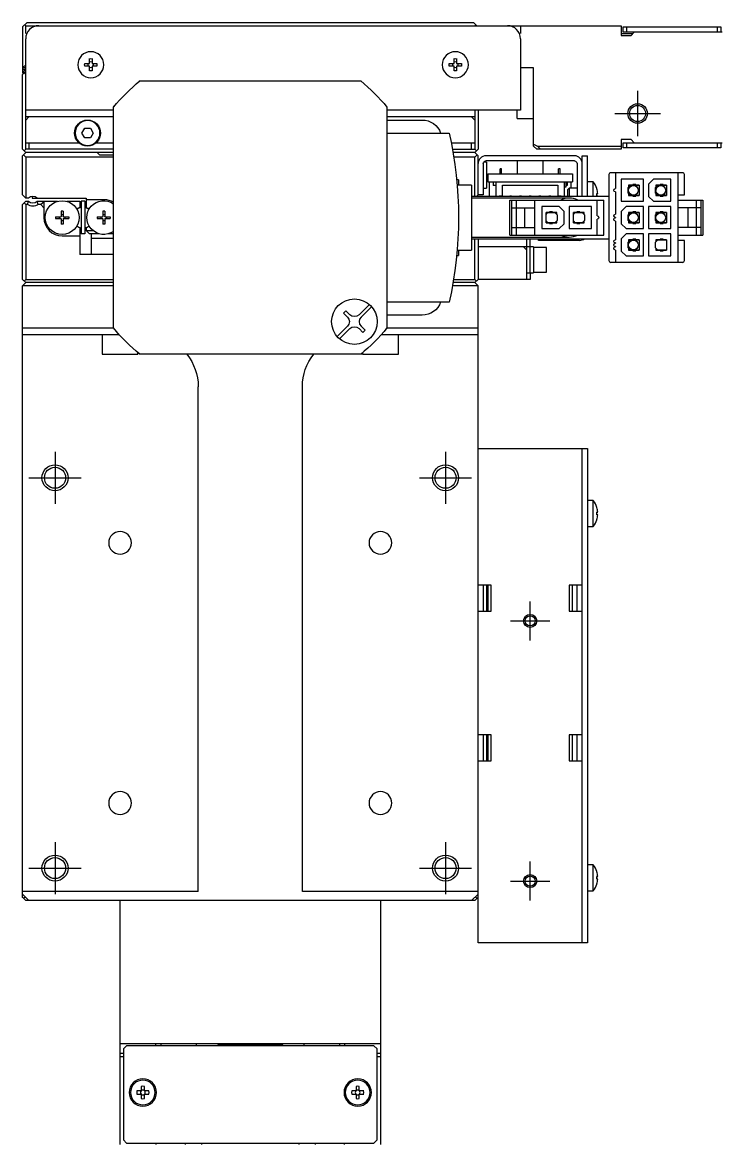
# Model space of a CAD drawing. Extents: x 0 to 1638, y -8 to 1357.
# Drawn here: x 456.5 to 563.9, y 1173.4 to 1345.9 of the extents above; entities that cross this region are included whole.
import ezdxf

# ---------------------------------------------------------------- set-up
doc = ezdxf.new("R2010")
doc.units = 0
doc.header["$LTSCALE"] = 0.5
doc.linetypes.add('CENTER', pattern=[50.8, 31.75, -6.35, 6.35, -6.35])
for name, color, linetype in [('MSM_CENTER', 1, 'CENTER'), ('MSM_CONTINUOUS', 7, 'CONTINUOUS'), ('MSM_NARROW', 5, 'CONTINUOUS')]:
    doc.layers.add(name, color=color, linetype=linetype)

msp = doc.modelspace()

# ---------------------------------------------------------------- linework, layer by layer
at = {"layer": 'MSM_CENTER'}
for p, q in [((550.97, 1335.42), (550.97, 1328.42)), ((547.47, 1331.92), (554.47, 1331.92)), ((461.47, 1279.92), (461.47, 1271.92)), ((521.47, 1279.92), (521.47, 1271.92)), ((457.47, 1275.92), (465.47, 1275.92)), ((517.47, 1275.92), (525.47, 1275.92)), ((534.47, 1250.92), (534.47, 1256.92)), ((531.47, 1253.92), (537.47, 1253.92)), ((461.47, 1219.92), (461.47, 1211.92)), ((521.47, 1219.92), (521.47, 1211.92)), ((534.47, 1210.92), (534.47, 1216.92)), ((457.47, 1215.92), (465.47, 1215.92)), ((517.47, 1215.92), (525.47, 1215.92)), ((531.47, 1213.92), (537.47, 1213.92))]:
    msp.add_line(p, q, dxfattribs=at)
at = {"layer": 'MSM_CONTINUOUS'}
for p, q in [((457.17, 1345.92), (456.47, 1345.22)), ((456.97, 1345.42), (456.82, 1345.57)), ((457.17, 1345.92), (525.77, 1345.92)), ((526.12, 1345.57), (525.77, 1345.92)), ((526.12, 1345.57), (525.97, 1345.42)), ((526.27, 1345.42), (526.12, 1345.57)), ((456.47, 1345.22), (456.47, 1338.22)), ((456.97, 1345.42), (548.47, 1345.42)), ((456.97, 1344.22), (456.97, 1345.42)), ((532.97, 1345.42), (532.97, 1344.22)), ((548.47, 1345.42), (548.47, 1343.92)), ((550.22, 1344.17), (548.47, 1344.17)), ((548.47, 1343.92), (549.97, 1343.92)), ((548.77, 1344.42), (548.77, 1345.22)), ((548.77, 1345.22), (563.77, 1345.22)), ((563.97, 1344.42), (548.77, 1344.42)), ((549.27, 1345.22), (549.27, 1344.42)), ((550.47, 1344.42), (549.97, 1343.92)), ((563.27, 1344.42), (563.27, 1345.22)), ((563.77, 1345.22), (563.77, 1344.42)), ((456.97, 1326.42), (456.97, 1343.42)), ((532.97, 1343.42), (532.97, 1332.42)), ((466.77, 1339.62), (466.77, 1340.35)), ((467.17, 1340.35), (467.17, 1339.62)), ((522.77, 1339.62), (522.77, 1340.35)), ((523.17, 1340.35), (523.17, 1339.62)), ((456.47, 1338.92), (456.97, 1339.42)), ((456.97, 1338.92), (456.47, 1338.92)), ((456.47, 1338.72), (456.97, 1338.72)), ((466.04, 1339.62), (466.77, 1339.62)), ((466.77, 1339.22), (466.04, 1339.22)), ((466.77, 1338.49), (466.77, 1339.22)), ((467.17, 1339.62), (467.9, 1339.62)), ((467.17, 1339.22), (467.17, 1338.49)), ((467.9, 1339.22), (467.17, 1339.22)), ((522.04, 1339.62), (522.77, 1339.62)), ((522.77, 1339.22), (522.04, 1339.22)), ((522.77, 1338.49), (522.77, 1339.22)), ((523.17, 1339.62), (523.9, 1339.62)), ((523.17, 1339.22), (523.17, 1338.49)), ((523.9, 1339.22), (523.17, 1339.22)), ((534.97, 1338.92), (532.97, 1338.92)), ((534.97, 1326.92), (534.97, 1338.92)), ((456.57, 1338.12), (456.47, 1338.22)), ((456.72, 1338.17), (456.47, 1337.92)), ((456.47, 1326.42), (456.47, 1337.92)), ((456.57, 1338.02), (456.57, 1338.22)), ((456.97, 1338.42), (456.72, 1338.17)), ((456.97, 1337.92), (456.72, 1338.17)), ((456.97, 1338.52), (456.87, 1338.52)), ((474.47, 1336.92), (474.34, 1336.79)), ((474.5, 1336.92), (508.44, 1336.92)), ((508.6, 1336.79), (508.47, 1336.92)), ((470.47, 1332.42), (456.97, 1332.42)), ((470.6, 1333.05), (470.47, 1332.92)), ((470.47, 1298.95), (470.47, 1332.89)), ((512.47, 1332.92), (512.34, 1333.05)), ((512.47, 1332.89), (512.47, 1298.95)), ((532.97, 1332.42), (512.47, 1332.42)), ((525.97, 1332.42), (525.97, 1326.42)), ((526.47, 1332.42), (526.47, 1326.42)), ((532.47, 1331.17), (532.47, 1332.42)), ((470.47, 1331.42), (456.97, 1331.42)), ((456.97, 1330.92), (457.47, 1331.42)), ((525.97, 1331.42), (512.47, 1331.42)), ((512.47, 1330.92), (517.89, 1330.92)), ((525.47, 1331.42), (525.97, 1330.92)), ((532.47, 1331.17), (534.97, 1331.17)), ((465.6, 1328.92), (466.04, 1329.67)), ((466.04, 1328.17), (465.6, 1328.92)), ((466.04, 1329.67), (466.9, 1329.67)), ((466.9, 1329.67), (467.34, 1328.92)), ((467.34, 1328.92), (466.9, 1328.17)), ((512.47, 1328.92), (522.04, 1328.92)), ((456.97, 1327.42), (465.15, 1327.42)), ((457.47, 1327.42), (457.47, 1326.42)), ((466.9, 1328.17), (466.04, 1328.17)), ((467.79, 1327.42), (470.47, 1327.42)), ((522.35, 1327.42), (525.97, 1327.42)), ((525.47, 1326.42), (525.47, 1327.42)), ((534.97, 1327.22), (535.58, 1326.92)), ((535.47, 1326.42), (534.97, 1326.92)), ((535.58, 1326.92), (548.47, 1326.92)), ((535.58, 1326.92), (536.08, 1326.42)), ((549.97, 1327.92), (548.47, 1327.92)), ((548.47, 1327.92), (548.47, 1326.42)), ((548.77, 1326.62), (548.77, 1327.42)), ((548.77, 1327.42), (563.97, 1327.42)), ((563.77, 1326.62), (548.77, 1326.62)), ((549.27, 1327.42), (549.27, 1326.62)), ((549.97, 1327.92), (550.47, 1327.42)), ((563.27, 1326.62), (563.27, 1327.42)), ((563.77, 1327.42), (563.77, 1326.62)), ((456.47, 1326.42), (456.72, 1326.17)), ((456.97, 1325.92), (456.47, 1325.42)), ((456.47, 1319.42), (456.47, 1325.42)), ((456.97, 1325.22), (456.62, 1325.57)), ((456.72, 1326.17), (456.97, 1326.42)), ((456.72, 1326.17), (456.97, 1325.92)), ((470.47, 1326.42), (456.97, 1326.42)), ((470.47, 1325.92), (456.97, 1325.92)), ((456.97, 1325.22), (456.97, 1318.92)), ((470.47, 1325.22), (456.97, 1325.22)), ((467.97, 1325.92), (468.32, 1325.57)), ((468.32, 1325.57), (470.47, 1325.57)), ((522.54, 1326.42), (525.97, 1326.42)), ((525.97, 1325.92), (522.63, 1325.92)), ((525.97, 1325.22), (522.74, 1325.22)), ((525.97, 1326.42), (526.22, 1326.17)), ((525.97, 1325.92), (526.47, 1326.42)), ((525.97, 1325.92), (526.32, 1325.57)), ((526.32, 1325.57), (525.97, 1325.22)), ((525.97, 1319.17), (525.97, 1325.22)), ((526.47, 1325.42), (526.32, 1325.57)), ((526.47, 1319.42), (526.47, 1325.42)), ((541.27, 1325.42), (527.67, 1325.42)), ((548.47, 1326.42), (535.47, 1326.42)), ((542.47, 1325.42), (543.27, 1325.42)), ((542.47, 1319.17), (542.47, 1325.42)), ((543.27, 1319.17), (543.27, 1325.42)), ((527.27, 1324.22), (527.27, 1319.42)), ((527.77, 1324.42), (527.32, 1324.42)), ((541.27, 1324.62), (527.67, 1324.62)), ((527.77, 1324.42), (527.77, 1320.42)), ((529.84, 1322.62), (529.84, 1323.42)), ((530.09, 1323.42), (529.84, 1323.42)), ((530.09, 1322.62), (530.09, 1323.42)), ((532.47, 1324.62), (532.47, 1322.62)), ((536.47, 1322.62), (536.47, 1324.62)), ((538.84, 1322.62), (538.84, 1323.42)), ((539.09, 1323.42), (538.84, 1323.42)), ((539.09, 1322.62), (539.09, 1323.42)), ((541.67, 1324.22), (541.67, 1319.17)), ((523.47, 1321.74), (523.18, 1321.74)), ((523.47, 1321.74), (523.47, 1320.92)), ((527.97, 1322.62), (540.97, 1322.62)), ((527.97, 1322.62), (527.97, 1321.42)), ((527.97, 1321.42), (540.97, 1321.42)), ((528.22, 1319.17), (528.22, 1321.42)), ((528.76, 1321.42), (528.76, 1320.87)), ((529.22, 1319.17), (529.22, 1321.42)), ((539.72, 1319.17), (539.72, 1321.42)), ((539.95, 1321.42), (539.95, 1320.62)), ((540.17, 1321.42), (540.17, 1320.87)), ((540.72, 1321.42), (540.72, 1320.42)), ((540.97, 1322.62), (540.97, 1321.42)), ((544.17, 1321.42), (543.27, 1321.42)), ((544.17, 1319.17), (544.17, 1321.42)), ((546.57, 1322.52), (546.57, 1309.32)), ((557.87, 1322.82), (546.87, 1322.82)), ((547.57, 1322.82), (547.57, 1320.37)), ((548.47, 1321.82), (548.47, 1318.42)), ((551.87, 1321.82), (548.47, 1321.82)), ((551.87, 1318.42), (551.87, 1321.82)), ((553.42, 1321.82), (552.67, 1321.07)), ((556.07, 1321.82), (553.42, 1321.82)), ((556.07, 1318.42), (556.07, 1321.82)), ((557.17, 1322.82), (557.17, 1309.02)), ((558.17, 1319.42), (558.17, 1322.52)), ((525.47, 1320.92), (523.26, 1320.92)), ((525.47, 1320.92), (525.47, 1310.92)), ((527.27, 1320.42), (527.77, 1320.42)), ((529.22, 1320.87), (528.76, 1320.87)), ((530.22, 1320.92), (538.72, 1320.92)), ((530.22, 1319.27), (530.22, 1320.92)), ((538.72, 1320.92), (538.72, 1319.27)), ((539.95, 1320.62), (539.72, 1320.62)), ((540.17, 1320.87), (539.95, 1320.87)), ((540.47, 1320.42), (540.27, 1320.22)), ((540.27, 1319.17), (540.27, 1320.22)), ((540.47, 1320.42), (540.47, 1319.17)), ((541.67, 1320.42), (540.47, 1320.42)), ((544.73, 1320.35), (544.73, 1320.37)), ((547.57, 1319.87), (547.57, 1316.44)), ((549.57, 1320.59), (549.47, 1320.49)), ((549.47, 1320.49), (549.47, 1319.74)), ((549.47, 1319.74), (549.57, 1319.64)), ((550.22, 1320.92), (549.57, 1320.92)), ((549.57, 1320.92), (549.57, 1320.59)), ((549.84, 1320.87), (549.57, 1320.59)), ((549.57, 1319.64), (549.57, 1319.32)), ((549.57, 1319.64), (549.84, 1319.37)), ((549.63, 1319.9), (549.76, 1319.45)), ((551.22, 1320.87), (549.84, 1320.87)), ((550.72, 1321.02), (550.22, 1321.02)), ((550.22, 1321.02), (550.22, 1320.87)), ((550.72, 1321.02), (550.72, 1320.87)), ((551.22, 1320.92), (550.72, 1320.92)), ((551.22, 1319.81), (551.06, 1320.33)), ((551.22, 1320.92), (551.22, 1319.32)), ((552.67, 1321.07), (552.67, 1319.17)), ((553.77, 1320.59), (553.67, 1320.49)), ((553.67, 1320.49), (553.67, 1319.74)), ((553.82, 1320.32), (553.67, 1319.77)), ((553.67, 1319.74), (553.77, 1319.64)), ((553.77, 1320.92), (553.77, 1320.59)), ((554.42, 1320.92), (553.77, 1320.92)), ((554.04, 1320.87), (553.77, 1320.59)), ((553.77, 1319.64), (553.77, 1319.32)), ((553.77, 1319.64), (554.04, 1319.37)), ((555.42, 1320.87), (554.04, 1320.87)), ((554.92, 1321.02), (554.42, 1321.02)), ((554.42, 1321.02), (554.42, 1320.87)), ((554.92, 1321.02), (554.92, 1320.87)), ((555.42, 1320.92), (554.92, 1320.92)), ((555.11, 1319.37), (555.27, 1319.92)), ((555.42, 1320.92), (555.42, 1319.32)), ((456.47, 1319.42), (456.97, 1318.92)), ((456.97, 1318.42), (456.47, 1317.92)), ((456.47, 1306.42), (456.47, 1317.92)), ((456.97, 1317.92), (456.72, 1318.17)), ((457.41, 1318.92), (456.97, 1318.92)), ((456.97, 1318.42), (457.41, 1318.42)), ((456.97, 1317.92), (456.97, 1306.42)), ((457.24, 1317.92), (456.97, 1317.92)), ((457.24, 1317.92), (457.41, 1318.42)), ((457.97, 1319.16), (457.97, 1318.92)), ((457.97, 1318.92), (466.27, 1318.92)), ((458.9, 1317.92), (458.73, 1318.42)), ((458.73, 1318.42), (461.86, 1318.42)), ((459.27, 1317.92), (458.9, 1317.92)), ((459.77, 1318.27), (459.27, 1317.92)), ((459.27, 1317.92), (459.77, 1317.42)), ((459.77, 1318.42), (459.77, 1315.92)), ((463.28, 1318.42), (465.27, 1318.42)), ((465.27, 1318.42), (465.27, 1317.47)), ((466.07, 1318.42), (465.47, 1318.42)), ((465.47, 1318.42), (465.47, 1313.42)), ((466.07, 1318.42), (466.07, 1313.42)), ((466.27, 1318.92), (466.27, 1317.47)), ((466.27, 1318.72), (468.97, 1318.72)), ((546.57, 1319.17), (525.47, 1319.17)), ((540.47, 1318.92), (525.47, 1318.92)), ((526.22, 1319.17), (526.47, 1319.42)), ((527.27, 1319.42), (526.47, 1319.42)), ((529.72, 1319.27), (530.22, 1319.27)), ((529.72, 1319.17), (529.72, 1319.27)), ((531.37, 1313.22), (531.37, 1318.62)), ((531.37, 1318.62), (545.77, 1318.62)), ((531.67, 1313.22), (531.67, 1318.62)), ((532.37, 1313.22), (532.37, 1318.62)), ((535.17, 1313.22), (535.17, 1318.62)), ((538.72, 1319.27), (539.22, 1319.27)), ((539.22, 1319.27), (539.22, 1319.17)), ((544.73, 1319.62), (544.86, 1319.62)), ((544.73, 1319.22), (544.73, 1319.62)), ((544.86, 1319.22), (544.73, 1319.22)), ((544.77, 1316.17), (544.77, 1318.62)), ((545.77, 1313.22), (545.77, 1318.62)), ((548.47, 1318.42), (551.87, 1318.42)), ((549.57, 1319.32), (550.22, 1319.32)), ((549.84, 1319.37), (551.22, 1319.37)), ((550.22, 1319.37), (550.22, 1319.22)), ((550.22, 1319.22), (550.72, 1319.22)), ((550.72, 1319.22), (550.72, 1319.37)), ((550.72, 1319.32), (551.22, 1319.32)), ((552.67, 1319.17), (553.42, 1318.42)), ((553.42, 1318.42), (556.07, 1318.42)), ((553.77, 1319.32), (554.42, 1319.32)), ((554.04, 1319.37), (555.42, 1319.37)), ((554.42, 1319.37), (554.42, 1319.22)), ((554.42, 1319.22), (554.92, 1319.22)), ((554.92, 1319.22), (554.92, 1319.37)), ((554.92, 1319.32), (555.42, 1319.32)), ((557.17, 1319.42), (558.17, 1319.42)), ((557.17, 1318.62), (560.97, 1318.62)), ((559.97, 1318.62), (559.97, 1313.22)), ((560.67, 1318.62), (560.67, 1313.22)), ((560.97, 1318.62), (560.97, 1313.22)), ((462.71, 1316.92), (462.42, 1316.92)), ((462.42, 1316.92), (462.42, 1316.12)), ((462.42, 1316.39), (462.71, 1316.39)), ((462.71, 1316.92), (462.71, 1316.12)), ((465.27, 1317.47), (465.01, 1317.32)), ((466.27, 1317.47), (466.49, 1317.34)), ((469.11, 1316.92), (468.82, 1316.92)), ((468.82, 1316.92), (468.82, 1316.12)), ((468.82, 1316.39), (469.11, 1316.39)), ((469.11, 1316.92), (469.11, 1316.12)), ((531.67, 1317.42), (535.17, 1317.42)), ((533.67, 1314.42), (533.67, 1317.42)), ((536.27, 1317.62), (536.27, 1314.22)), ((538.92, 1317.62), (536.27, 1317.62)), ((537.42, 1316.72), (536.92, 1316.72)), ((536.92, 1315.12), (536.92, 1316.72)), ((538.29, 1316.67), (536.92, 1316.67)), ((537.92, 1316.82), (537.42, 1316.82)), ((537.42, 1316.67), (537.42, 1316.82)), ((537.92, 1316.67), (537.92, 1316.82)), ((538.57, 1316.72), (537.92, 1316.72)), ((538.67, 1316.29), (538.29, 1316.67)), ((538.57, 1316.39), (538.57, 1316.72)), ((538.67, 1315.54), (538.67, 1316.29)), ((539.67, 1316.87), (538.92, 1317.62)), ((539.67, 1314.97), (539.67, 1316.87)), ((540.47, 1317.62), (540.47, 1314.22)), ((543.87, 1317.62), (540.47, 1317.62)), ((541.62, 1316.72), (541.12, 1316.72)), ((541.12, 1315.12), (541.12, 1316.72)), ((542.49, 1316.67), (541.12, 1316.67)), ((542.12, 1316.82), (541.62, 1316.82)), ((541.62, 1316.67), (541.62, 1316.82)), ((542.12, 1316.67), (542.12, 1316.82)), ((542.77, 1316.72), (542.12, 1316.72)), ((542.87, 1316.29), (542.49, 1316.67)), ((542.77, 1316.39), (542.77, 1316.72)), ((542.87, 1315.54), (542.87, 1316.29)), ((543.87, 1314.22), (543.87, 1317.62)), ((549.22, 1317.62), (548.47, 1316.87)), ((548.47, 1316.87), (548.47, 1314.97)), ((551.87, 1317.62), (549.22, 1317.62)), ((549.57, 1316.39), (549.47, 1316.29)), ((549.47, 1316.29), (549.47, 1315.54)), ((550.22, 1316.72), (549.57, 1316.72)), ((549.57, 1316.72), (549.57, 1316.39)), ((549.84, 1316.67), (549.57, 1316.39)), ((551.22, 1316.67), (549.84, 1316.67)), ((550.72, 1316.82), (550.22, 1316.82)), ((550.22, 1316.82), (550.22, 1316.67)), ((550.72, 1316.82), (550.72, 1316.67)), ((551.22, 1316.72), (550.72, 1316.72)), ((551.22, 1316.66), (551.14, 1316.67)), ((551.22, 1316.72), (551.22, 1315.12)), ((551.87, 1314.22), (551.87, 1317.62)), ((556.07, 1317.62), (552.67, 1317.62)), ((552.67, 1317.62), (552.67, 1314.22)), ((554.04, 1316.67), (553.67, 1316.29)), ((553.67, 1316.29), (553.67, 1315.54)), ((554.42, 1316.72), (553.77, 1316.72)), ((553.77, 1316.72), (553.77, 1316.39)), ((555.42, 1316.67), (554.04, 1316.67)), ((554.92, 1316.82), (554.42, 1316.82)), ((554.42, 1316.82), (554.42, 1316.67)), ((554.92, 1316.82), (554.92, 1316.67)), ((555.42, 1316.72), (554.92, 1316.72)), ((555.42, 1316.72), (555.42, 1315.12)), ((556.07, 1314.22), (556.07, 1317.62)), ((560.67, 1317.42), (557.17, 1317.42)), ((558.67, 1317.42), (558.67, 1314.42)), ((461.57, 1316.06), (462.36, 1316.06)), ((461.57, 1316.06), (461.57, 1315.77)), ((461.57, 1315.77), (462.36, 1315.77)), ((462.1, 1316.06), (462.1, 1315.77)), ((462.42, 1315.71), (462.42, 1314.92)), ((462.42, 1315.45), (462.71, 1315.45)), ((462.71, 1314.92), (462.42, 1314.92)), ((462.71, 1315.71), (462.71, 1314.92)), ((462.77, 1316.06), (463.57, 1316.06)), ((462.77, 1315.77), (463.57, 1315.77)), ((463.04, 1315.77), (463.04, 1316.06)), ((463.57, 1316.06), (463.57, 1315.77)), ((465.01, 1314.52), (465.27, 1314.37)), ((466.27, 1314.37), (466.49, 1314.5)), ((467.97, 1316.06), (468.76, 1316.06)), ((467.97, 1316.06), (467.97, 1315.77)), ((467.97, 1315.77), (468.76, 1315.77)), ((468.5, 1316.06), (468.5, 1315.77)), ((468.82, 1315.71), (468.82, 1314.92)), ((468.82, 1315.45), (469.11, 1315.45)), ((469.11, 1314.92), (468.82, 1314.92)), ((469.11, 1315.71), (469.11, 1314.92)), ((469.17, 1316.06), (469.97, 1316.06)), ((469.17, 1315.77), (469.97, 1315.77)), ((469.44, 1315.77), (469.44, 1316.06)), ((469.97, 1316.06), (469.97, 1315.77)), ((536.92, 1315.17), (538.29, 1315.17)), ((536.92, 1315.12), (537.42, 1315.12)), ((537.42, 1315.17), (537.42, 1315.02)), ((537.42, 1315.02), (537.92, 1315.02)), ((537.92, 1315.02), (537.92, 1315.17)), ((537.92, 1315.12), (538.57, 1315.12)), ((538.29, 1315.17), (538.67, 1315.54)), ((538.57, 1315.12), (538.57, 1315.44)), ((538.92, 1314.22), (539.67, 1314.97)), ((541.12, 1315.17), (542.49, 1315.17)), ((541.12, 1315.12), (541.62, 1315.12)), ((541.62, 1315.17), (541.62, 1315.02)), ((541.62, 1315.02), (542.12, 1315.02)), ((542.12, 1315.02), (542.12, 1315.17)), ((542.12, 1315.12), (542.77, 1315.12)), ((542.49, 1315.17), (542.87, 1315.54)), ((542.77, 1315.12), (542.77, 1315.44)), ((544.77, 1313.22), (544.77, 1315.67)), ((547.57, 1315.94), (547.57, 1315.89)), ((547.57, 1315.39), (547.57, 1312.52)), ((548.47, 1314.97), (549.22, 1314.22)), ((549.47, 1315.54), (549.57, 1315.44)), ((549.57, 1315.44), (549.57, 1315.12)), ((549.57, 1315.44), (549.84, 1315.17)), ((549.57, 1315.12), (550.22, 1315.12)), ((549.84, 1315.17), (551.22, 1315.17)), ((550.22, 1315.17), (550.22, 1315.02)), ((550.22, 1315.02), (550.72, 1315.02)), ((550.72, 1315.02), (550.72, 1315.17)), ((550.72, 1315.12), (551.22, 1315.12)), ((551.22, 1315.17), (551.14, 1315.17)), ((553.67, 1315.54), (553.77, 1315.44)), ((553.77, 1315.44), (553.77, 1315.12)), ((553.77, 1315.44), (554.04, 1315.17)), ((553.77, 1315.12), (554.42, 1315.12)), ((554.04, 1315.17), (555.42, 1315.17)), ((554.42, 1315.17), (554.42, 1315.02)), ((554.42, 1315.02), (554.92, 1315.02)), ((554.92, 1315.02), (554.92, 1315.17)), ((554.92, 1315.12), (555.42, 1315.12)), ((462.57, 1313.12), (465.27, 1313.12)), ((465.27, 1314.37), (465.27, 1310.22)), ((466.07, 1313.42), (465.47, 1313.42)), ((466.27, 1314.37), (466.27, 1313.92)), ((466.27, 1313.92), (467.31, 1313.92)), ((466.27, 1313.92), (466.77, 1313.42)), ((468.26, 1313.42), (466.77, 1313.42)), ((467.02, 1313.42), (467.02, 1310.22)), ((470.47, 1313.42), (469.68, 1313.42)), ((525.47, 1312.92), (540.47, 1312.92)), ((531.37, 1313.22), (545.77, 1313.22)), ((531.67, 1314.42), (535.17, 1314.42)), ((536.27, 1314.22), (538.92, 1314.22)), ((540.47, 1314.22), (543.87, 1314.22)), ((549.22, 1313.42), (548.47, 1312.67)), ((549.22, 1314.22), (551.87, 1314.22)), ((551.87, 1313.42), (549.22, 1313.42)), ((551.87, 1310.02), (551.87, 1313.42)), ((552.67, 1314.22), (556.07, 1314.22)), ((556.07, 1313.42), (552.67, 1313.42)), ((552.67, 1313.42), (552.67, 1310.02)), ((556.07, 1310.02), (556.07, 1313.42)), ((560.67, 1314.42), (557.17, 1314.42)), ((557.17, 1313.22), (560.97, 1313.22)), ((470.47, 1312.72), (467.02, 1312.72)), ((525.47, 1312.67), (546.57, 1312.67)), ((525.97, 1306.42), (525.97, 1312.67)), ((526.47, 1312.67), (526.47, 1306.42)), ((534.97, 1311.42), (526.47, 1311.42)), ((533.47, 1311.42), (533.97, 1310.92)), ((533.97, 1306.42), (533.97, 1312.67)), ((534.47, 1307.42), (534.47, 1312.67)), ((534.97, 1311.42), (534.97, 1307.42)), ((536.97, 1311.32), (534.97, 1311.32)), ((535.77, 1312.42), (535.77, 1312.67)), ((542.07, 1312.42), (535.77, 1312.42)), ((536.97, 1307.52), (536.97, 1311.32)), ((547.57, 1312.02), (547.57, 1311.97)), ((547.57, 1311.47), (547.57, 1311.42)), ((548.47, 1312.67), (548.47, 1310.77)), ((549.57, 1312.19), (549.47, 1312.09)), ((549.47, 1312.09), (549.47, 1311.34)), ((549.47, 1311.34), (549.57, 1311.24)), ((550.22, 1312.52), (549.57, 1312.52)), ((549.57, 1312.52), (549.57, 1312.19)), ((549.84, 1312.47), (549.57, 1312.19)), ((549.57, 1311.24), (549.57, 1310.92)), ((549.57, 1311.24), (549.84, 1310.97)), ((549.63, 1311.93), (549.76, 1312.38)), ((551.22, 1312.47), (549.84, 1312.47)), ((550.72, 1312.62), (550.22, 1312.62)), ((550.22, 1312.62), (550.22, 1312.47)), ((550.72, 1312.62), (550.72, 1312.47)), ((551.22, 1312.52), (550.72, 1312.52)), ((551.22, 1312.03), (551.06, 1311.5)), ((551.22, 1312.52), (551.22, 1310.92)), ((553.77, 1312.19), (553.67, 1312.09)), ((553.67, 1312.09), (553.67, 1311.34)), ((553.67, 1311.34), (553.77, 1311.24)), ((554.42, 1312.52), (553.77, 1312.52)), ((553.77, 1312.52), (553.77, 1312.19)), ((554.04, 1312.47), (553.77, 1312.19)), ((553.77, 1311.24), (553.77, 1310.92)), ((553.77, 1311.24), (554.04, 1310.97)), ((555.42, 1312.47), (554.04, 1312.47)), ((554.92, 1312.62), (554.42, 1312.62)), ((554.42, 1312.62), (554.42, 1312.47)), ((554.92, 1312.62), (554.92, 1312.47)), ((555.42, 1312.52), (554.92, 1312.52)), ((555.42, 1312.52), (555.42, 1310.92)), ((558.17, 1312.42), (557.17, 1312.42)), ((558.17, 1309.32), (558.17, 1312.42)), ((470.47, 1310.22), (465.27, 1310.22)), ((523.18, 1310.1), (523.47, 1310.1)), ((523.26, 1310.92), (525.47, 1310.92)), ((523.47, 1310.92), (523.47, 1310.1)), ((547.57, 1310.92), (547.57, 1309.02)), ((548.47, 1310.77), (549.22, 1310.02)), ((549.22, 1310.02), (551.87, 1310.02)), ((549.57, 1310.92), (550.22, 1310.92)), ((549.84, 1310.97), (551.22, 1310.97)), ((550.22, 1310.97), (550.22, 1310.82)), ((550.22, 1310.82), (550.72, 1310.82)), ((550.72, 1310.82), (550.72, 1310.97)), ((550.72, 1310.92), (551.22, 1310.92)), ((552.67, 1310.02), (556.07, 1310.02)), ((553.77, 1310.92), (554.42, 1310.92)), ((554.04, 1310.97), (555.42, 1310.97)), ((554.42, 1310.97), (554.42, 1310.82)), ((554.42, 1310.82), (554.92, 1310.82)), ((554.92, 1310.82), (554.92, 1310.97)), ((554.92, 1310.92), (555.42, 1310.92)), ((557.87, 1309.02), (546.87, 1309.02)), ((456.47, 1306.42), (456.97, 1305.92)), ((456.97, 1305.92), (456.47, 1305.42)), ((456.72, 1306.17), (456.97, 1306.42)), ((456.97, 1306.42), (470.47, 1306.42)), ((470.47, 1305.92), (456.97, 1305.92)), ((525.97, 1305.92), (522.63, 1305.92)), ((522.71, 1306.42), (525.97, 1306.42)), ((526.47, 1306.42), (525.97, 1305.92)), ((525.97, 1306.42), (526.22, 1306.17)), ((525.97, 1305.92), (526.47, 1305.42)), ((534.47, 1306.42), (526.47, 1306.42)), ((533.97, 1307.42), (534.97, 1307.42)), ((534.47, 1307.42), (534.47, 1306.42)), ((534.97, 1307.52), (536.97, 1307.52)), ((456.47, 1211.42), (456.47, 1305.42)), ((470.47, 1305.42), (456.47, 1305.42)), ((526.47, 1305.42), (522.54, 1305.42)), ((526.47, 1204.42), (526.47, 1305.42)), ((508.18, 1300.98), (509.76, 1302.56)), ((522.04, 1302.92), (512.47, 1302.92)), ((505.81, 1301.23), (506.16, 1301.58)), ((506.41, 1300.63), (505.81, 1301.23)), ((506.16, 1301.58), (506.76, 1300.98)), ((510.11, 1302.21), (508.53, 1300.63)), ((517.89, 1300.92), (512.47, 1300.92)), ((504.82, 1297.63), (506.41, 1299.21)), ((508.53, 1299.21), (509.13, 1298.61)), ((470.47, 1298.92), (456.47, 1298.92)), ((471.35, 1297.92), (456.47, 1297.92)), ((468.72, 1297.92), (468.72, 1294.92)), ((470.47, 1298.92), (470.6, 1298.79)), ((506.1, 1298.2), (505.18, 1297.27)), ((506.76, 1298.86), (506.1, 1298.2)), ((508.78, 1298.26), (508.18, 1298.86)), ((509.13, 1298.61), (508.78, 1298.26)), ((526.47, 1297.92), (511.59, 1297.92)), ((512.34, 1298.79), (512.47, 1298.92)), ((526.47, 1298.92), (512.47, 1298.92)), ((514.22, 1294.92), (514.22, 1297.92)), ((468.72, 1294.92), (474.22, 1294.92)), ((474.22, 1294.92), (474.22, 1295.15)), ((474.34, 1295.05), (474.47, 1294.92)), ((508.44, 1294.92), (474.5, 1294.92)), ((508.47, 1294.92), (508.6, 1295.05)), ((508.72, 1295.15), (508.72, 1294.92)), ((508.72, 1294.92), (514.22, 1294.92)), ((483.47, 1212.32), (483.47, 1289.92)), ((499.47, 1212.32), (499.47, 1289.92)), ((526.47, 1280.42), (543.27, 1280.42)), ((542.47, 1204.42), (542.47, 1280.42)), ((543.27, 1280.42), (543.27, 1204.42)), ((544.17, 1272.42), (543.27, 1272.42)), ((544.17, 1268.42), (544.17, 1272.42)), ((544.73, 1271.35), (544.73, 1271.37)), ((544.73, 1270.62), (544.86, 1270.62)), ((544.73, 1270.22), (544.73, 1270.62)), ((544.86, 1270.22), (544.73, 1270.22)), ((543.27, 1268.42), (544.17, 1268.42)), ((544.73, 1269.47), (544.73, 1269.49)), ((528.47, 1259.42), (526.47, 1259.42)), ((527.27, 1259.42), (527.27, 1255.42)), ((527.77, 1259.42), (527.77, 1255.42)), ((527.97, 1259.42), (527.97, 1255.42)), ((528.47, 1255.42), (528.47, 1259.42)), ((542.47, 1259.42), (540.47, 1259.42)), ((540.47, 1259.42), (540.47, 1255.42)), ((540.97, 1255.42), (540.97, 1259.42)), ((541.67, 1255.42), (541.67, 1259.42)), ((526.47, 1255.42), (528.47, 1255.42)), ((540.47, 1255.42), (542.47, 1255.42)), ((528.47, 1236.42), (526.47, 1236.42)), ((527.27, 1236.42), (527.27, 1232.42)), ((527.77, 1236.42), (527.77, 1232.42)), ((527.97, 1236.42), (527.97, 1232.42)), ((528.47, 1232.42), (528.47, 1236.42)), ((542.47, 1236.42), (540.47, 1236.42)), ((540.47, 1236.42), (540.47, 1232.42)), ((540.97, 1232.42), (540.97, 1236.42)), ((541.67, 1232.42), (541.67, 1236.42)), ((526.47, 1232.42), (528.47, 1232.42)), ((540.47, 1232.42), (542.47, 1232.42)), ((544.17, 1216.42), (543.27, 1216.42)), ((544.17, 1212.42), (544.17, 1216.42)), ((544.73, 1215.35), (544.73, 1215.37)), ((544.73, 1214.62), (544.86, 1214.62)), ((544.73, 1214.22), (544.73, 1214.62)), ((544.86, 1214.22), (544.73, 1214.22)), ((544.73, 1213.47), (544.73, 1213.49)), ((483.47, 1212.32), (456.47, 1212.32)), ((456.47, 1211.92), (457.47, 1210.92)), ((456.62, 1211.27), (456.47, 1211.42)), ((456.62, 1211.27), (456.87, 1211.52)), ((456.97, 1210.92), (456.62, 1211.27)), ((526.47, 1212.32), (499.47, 1212.32)), ((525.47, 1210.92), (526.47, 1211.92)), ((526.32, 1211.27), (525.97, 1210.92)), ((526.07, 1211.52), (526.32, 1211.27)), ((526.47, 1211.42), (526.32, 1211.27)), ((543.27, 1212.42), (544.17, 1212.42)), ((525.97, 1210.92), (456.97, 1210.92)), ((471.47, 1173.42), (471.47, 1210.92)), ((511.47, 1210.92), (511.47, 1173.42)), ((543.27, 1204.42), (526.47, 1204.42)), ((511.47, 1188.92), (471.47, 1188.92)), ((472.47, 1188.62), (471.97, 1188.12)), ((510.47, 1188.62), (472.47, 1188.62)), ((476.97, 1188.62), (476.97, 1188.92)), ((477.72, 1188.92), (477.72, 1188.62)), ((483.22, 1188.62), (483.22, 1188.92)), ((486.67, 1188.92), (486.47, 1188.72)), ((496.47, 1188.72), (486.47, 1188.72)), ((486.47, 1188.72), (486.47, 1188.62)), ((496.47, 1188.72), (496.27, 1188.92)), ((496.47, 1188.62), (496.47, 1188.72)), ((499.72, 1188.92), (499.72, 1188.62)), ((505.22, 1188.62), (505.22, 1188.92)), ((505.97, 1188.92), (505.97, 1188.62)), ((510.97, 1188.12), (510.47, 1188.62)), ((471.97, 1187.42), (471.47, 1187.42)), ((471.97, 1186.92), (471.47, 1186.92)), ((471.97, 1188.12), (471.97, 1174.12)), ((510.97, 1174.12), (510.97, 1188.12)), ((511.47, 1187.42), (510.97, 1187.42)), ((511.47, 1186.92), (510.97, 1186.92)), ((474.73, 1181.66), (474.05, 1181.66)), ((474.73, 1182.34), (474.73, 1181.66)), ((475.21, 1181.66), (475.21, 1182.34)), ((475.89, 1181.66), (475.21, 1181.66)), ((507.73, 1181.66), (507.05, 1181.66)), ((507.73, 1182.34), (507.73, 1181.66)), ((508.21, 1181.66), (508.21, 1182.34)), ((508.89, 1181.66), (508.21, 1181.66)), ((474.05, 1181.18), (474.73, 1181.18)), ((474.73, 1181.18), (474.73, 1180.5)), ((475.21, 1180.5), (475.21, 1181.18)), ((475.21, 1181.18), (475.89, 1181.18)), ((507.05, 1181.18), (507.73, 1181.18)), ((507.73, 1181.18), (507.73, 1180.5)), ((508.21, 1180.5), (508.21, 1181.18)), ((508.21, 1181.18), (508.89, 1181.18)), ((471.97, 1174.12), (472.47, 1173.62)), ((472.47, 1173.62), (510.47, 1173.62)), ((476.97, 1173.62), (476.97, 1173.42)), ((481.47, 1173.62), (481.47, 1173.42)), ((483.97, 1173.62), (483.97, 1173.42)), ((498.97, 1173.42), (498.97, 1173.62)), ((501.47, 1173.42), (501.47, 1173.62)), ((505.97, 1173.42), (505.97, 1173.62)), ((510.47, 1173.62), (510.97, 1174.12))]:
    msp.add_line(p, q, dxfattribs=at)
at = {"layer": 'MSM_CONTINUOUS', "extrusion": (0, 0, -1)}
for centre, radius in [((-466.97, 1339.42), 2), ((-522.97, 1339.42), 2), ((-466.47, 1328.92), 1.9), ((-471.47, 1265.92), 1.75), ((-511.47, 1265.92), 1.75), ((-471.47, 1225.92), 1.75), ((-511.47, 1225.92), 1.75), ((-474.97, 1181.42), 2.1), ((-507.97, 1181.42), 2.1), ((-474.97, 1181.42), 1.9), ((-507.97, 1181.42), 1.9)]:
    msp.add_circle(centre, radius, dxfattribs=at)
at = {"layer": 'MSM_CONTINUOUS'}
for centre, radius in [((550.97, 1331.92), 1.23), ((466.47, 1328.92), 2), ((550.34, 1320.12), 0.75), ((554.54, 1320.12), 0.75), ((462.57, 1315.92), 2.6), ((550.34, 1315.92), 0.75), ((554.54, 1315.92), 0.75), ((550.34, 1311.72), 0.75), ((507.47, 1299.92), 3.5), ((461.47, 1275.92), 1.62), ((521.47, 1275.92), 1.62), ((534.47, 1253.92), 0.783), ((461.47, 1215.92), 1.62), ((521.47, 1215.92), 1.62), ((534.47, 1213.92), 0.783)]:
    msp.add_circle(centre, radius, dxfattribs=at)
for centre, radius, start, end in [((458.97, 1343.42), 2, 90, 180), ((530.97, 1343.42), 2, 0, 90), ((466.97, 1339.42), 0.435, 152.6335, 207.3665), ((466.97, 1339.42), 0.435, 62.6335, 117.3665), ((466.97, 1339.42), 0.435, 242.6335, 297.3665), ((466.97, 1339.42), 0.435, 332.6335, 27.3665), ((522.97, 1339.42), 0.435, 152.6335, 207.3665), ((522.97, 1339.42), 0.435, 62.6335, 117.3665), ((522.97, 1339.42), 0.435, 242.6335, 297.3665), ((522.97, 1339.42), 0.435, 332.6335, 27.3665), ((456.87, 1338.22), 0.3, 90, 180), ((527.67, 1324.22), 1.2, 90, 180), ((541.27, 1324.22), 1.2, 0, 90), ((541.67, 1319.42), 3.2, 17.27, 38.6822), ((546.87, 1322.52), 0.3, 90, 180), ((557.87, 1322.52), 0.3, 0, 90), ((541.67, 1319.42), 3.19, 3.5904, 16.9053), ((458.07, 1318.17), 1, 48.5904, 131.4096), ((458.07, 1319.17), 1, 228.5904, 311.4096), ((540.47, 1315.92), 3, 64.1588, 115.8426), ((541.67, 1319.42), 3.19, 355.5104, 356.4096), ((465.77, 1315.92), 1.59, 100.8931, 126.1972), ((465.88, 1315.8), 1.75, 120, 127.006), ((465.77, 1315.92), 1.59, 53.8028, 79.1069), ((462.57, 1315.92), 2.8, 180, 270), ((465.88, 1316.03), 1.75, 232.994, 240), ((465.77, 1315.92), 1.59, 233.8028, 259.1069), ((465.77, 1315.92), 1.59, 280.8931, 306.1972), ((540.47, 1315.92), 3, 244.1581, 295.8419), ((542.07, 1313.62), 1.2, 270, 307.6585), ((546.87, 1309.32), 0.3, 180, 270), ((557.87, 1309.32), 0.3, 270, 0), ((541.67, 1270.42), 3.2, 17.27, 38.6822), ((541.67, 1270.42), 3.19, 3.5904, 16.9053), ((541.67, 1270.42), 3.19, 343.0947, 356.4096), ((541.67, 1270.42), 3.2, 321.3178, 342.73), ((541.67, 1214.42), 3.2, 17.27, 38.6822), ((541.67, 1214.42), 3.19, 3.5904, 16.9053), ((541.67, 1214.42), 3.2, 321.3178, 342.73), ((541.67, 1214.42), 3.19, 343.0947, 356.4096), ((474.97, 1181.42), 0.95, 165.3667, 194.6333), ((474.97, 1181.42), 0.365, 138.8496, 221.1504), ((474.97, 1181.42), 0.95, 75.3667, 104.6333), ((474.97, 1181.42), 0.365, 48.8496, 131.1504), ((474.97, 1181.42), 0.365, 318.8496, 41.1504), ((474.97, 1181.42), 0.95, 345.3667, 14.6333), ((507.97, 1181.42), 0.95, 165.3667, 194.6333), ((507.97, 1181.42), 0.365, 138.8496, 221.1504), ((507.97, 1181.42), 0.95, 75.3667, 104.6333), ((507.97, 1181.42), 0.365, 48.8496, 131.1504), ((507.97, 1181.42), 0.365, 318.8496, 41.1504), ((507.97, 1181.42), 0.95, 345.3667, 14.6333), ((474.97, 1181.42), 0.365, 228.8496, 311.1504), ((474.97, 1181.42), 0.95, 255.3667, 284.6333), ((507.97, 1181.42), 0.365, 228.8496, 311.1504), ((507.97, 1181.42), 0.95, 255.3667, 284.6333)]:
    msp.add_arc(centre, radius, start, end, dxfattribs=at)
at = {"layer": 'MSM_CONTINUOUS', "extrusion": (0, 0, -1)}
for centre, radius, start, end in [((-466.97, 1339.42), 0.95, 77.8468, 102.1532), ((-522.97, 1339.42), 0.95, 77.8468, 102.1532), ((-466.97, 1339.42), 0.95, 347.8468, 12.1532), ((-466.97, 1339.42), 0.95, 167.8468, 192.1532), ((-522.97, 1339.42), 0.95, 347.8468, 12.1532), ((-522.97, 1339.42), 0.95, 167.8468, 192.1532), ((-466.97, 1339.42), 0.95, 257.8468, 282.1532), ((-491.47, 1315.92), 27, 38.9424, 51.0576), ((-491.47, 1315.92), 27, 128.9424, 141.0576), ((-522.97, 1339.42), 0.95, 257.8468, 282.1532), ((-517.89, 1327.92), 3, 90, 160.5288), ((-463.46, 1315.92), 60, 167.4867, 192.5133), ((-527.67, 1324.22), 0.4, 0, 90), ((-541.27, 1324.22), 0.4, 90, 180), ((-547.57, 1320.12), 0.25, 270, 90), ((-458.07, 1319.17), 1.5, 236.4427, 303.5573), ((-468.97, 1315.92), 2.6, 234.7656, 125.2344), ((-468.97, 1315.92), 2.8, 90, 122.3924), ((-531.47, 1319.02), 0.25, 36.8699, 143.1301), ((-532.97, 1319.02), 0.25, 36.8699, 143.1301), ((-534.47, 1319.02), 0.25, 36.8699, 143.1301), ((-535.97, 1319.02), 0.25, 36.8699, 143.1301), ((-537.47, 1319.02), 0.25, 36.8699, 143.1301), ((-465.65, 1315.8), 1.75, 118.6217, 127.006), ((-537.79, 1315.92), 1, 28.9543, 48.5897), ((-541.99, 1315.92), 1, 28.9543, 48.5897), ((-547.57, 1316.19), 0.25, 270, 90), ((-462.36, 1316.12), 0.06, 180, 270), ((-462.36, 1315.71), 0.06, 90, 180), ((-462.77, 1316.12), 0.06, 270, 0), ((-462.77, 1315.71), 0.06, 0, 90), ((-465.65, 1316.03), 1.75, 232.994, 241.3783), ((-468.76, 1316.12), 0.06, 180, 270), ((-468.76, 1315.71), 0.06, 90, 180), ((-469.17, 1316.12), 0.06, 270, 0), ((-469.17, 1315.71), 0.06, 0, 90), ((-537.79, 1315.92), 1, 311.4089, 331.0443), ((-541.99, 1315.92), 1, 311.4089, 331.0443), ((-544.77, 1315.92), 0.25, 89.9993, 269.9993), ((-547.57, 1315.64), 0.25, 270, 90), ((-547.57, 1312.27), 0.25, 270, 90), ((-547.57, 1311.72), 0.25, 270, 90), ((-547.57, 1311.17), 0.25, 270, 90), ((-517.89, 1303.92), 3, 199.4712, 270), ((-507.47, 1301.69), 1, 225, 315), ((-491.47, 1315.92), 27, 308.9424, 321.0576), ((-505.7, 1299.92), 1, 135, 225), ((-507.47, 1298.15), 1, 45, 135), ((-509.24, 1299.92), 1, 315, 45), ((-491.47, 1315.92), 27, 218.9424, 231.0576), ((-475.47, 1289.92), 8, 141.3178, 180), ((-507.47, 1289.92), 8, 0, 38.6822)]:
    msp.add_arc(centre, radius, start, end, dxfattribs=at)
at = {"layer": 'MSM_NARROW'}
for centre, radius in [((550.97, 1331.92), 1.5), ((461.47, 1275.92), 2), ((521.47, 1275.92), 2), ((534.47, 1253.92), 1), ((461.47, 1215.92), 2), ((521.47, 1215.92), 2), ((534.47, 1213.92), 1)]:
    msp.add_circle(centre, radius, dxfattribs=at)

doc.saveas('drawing.dxf')
